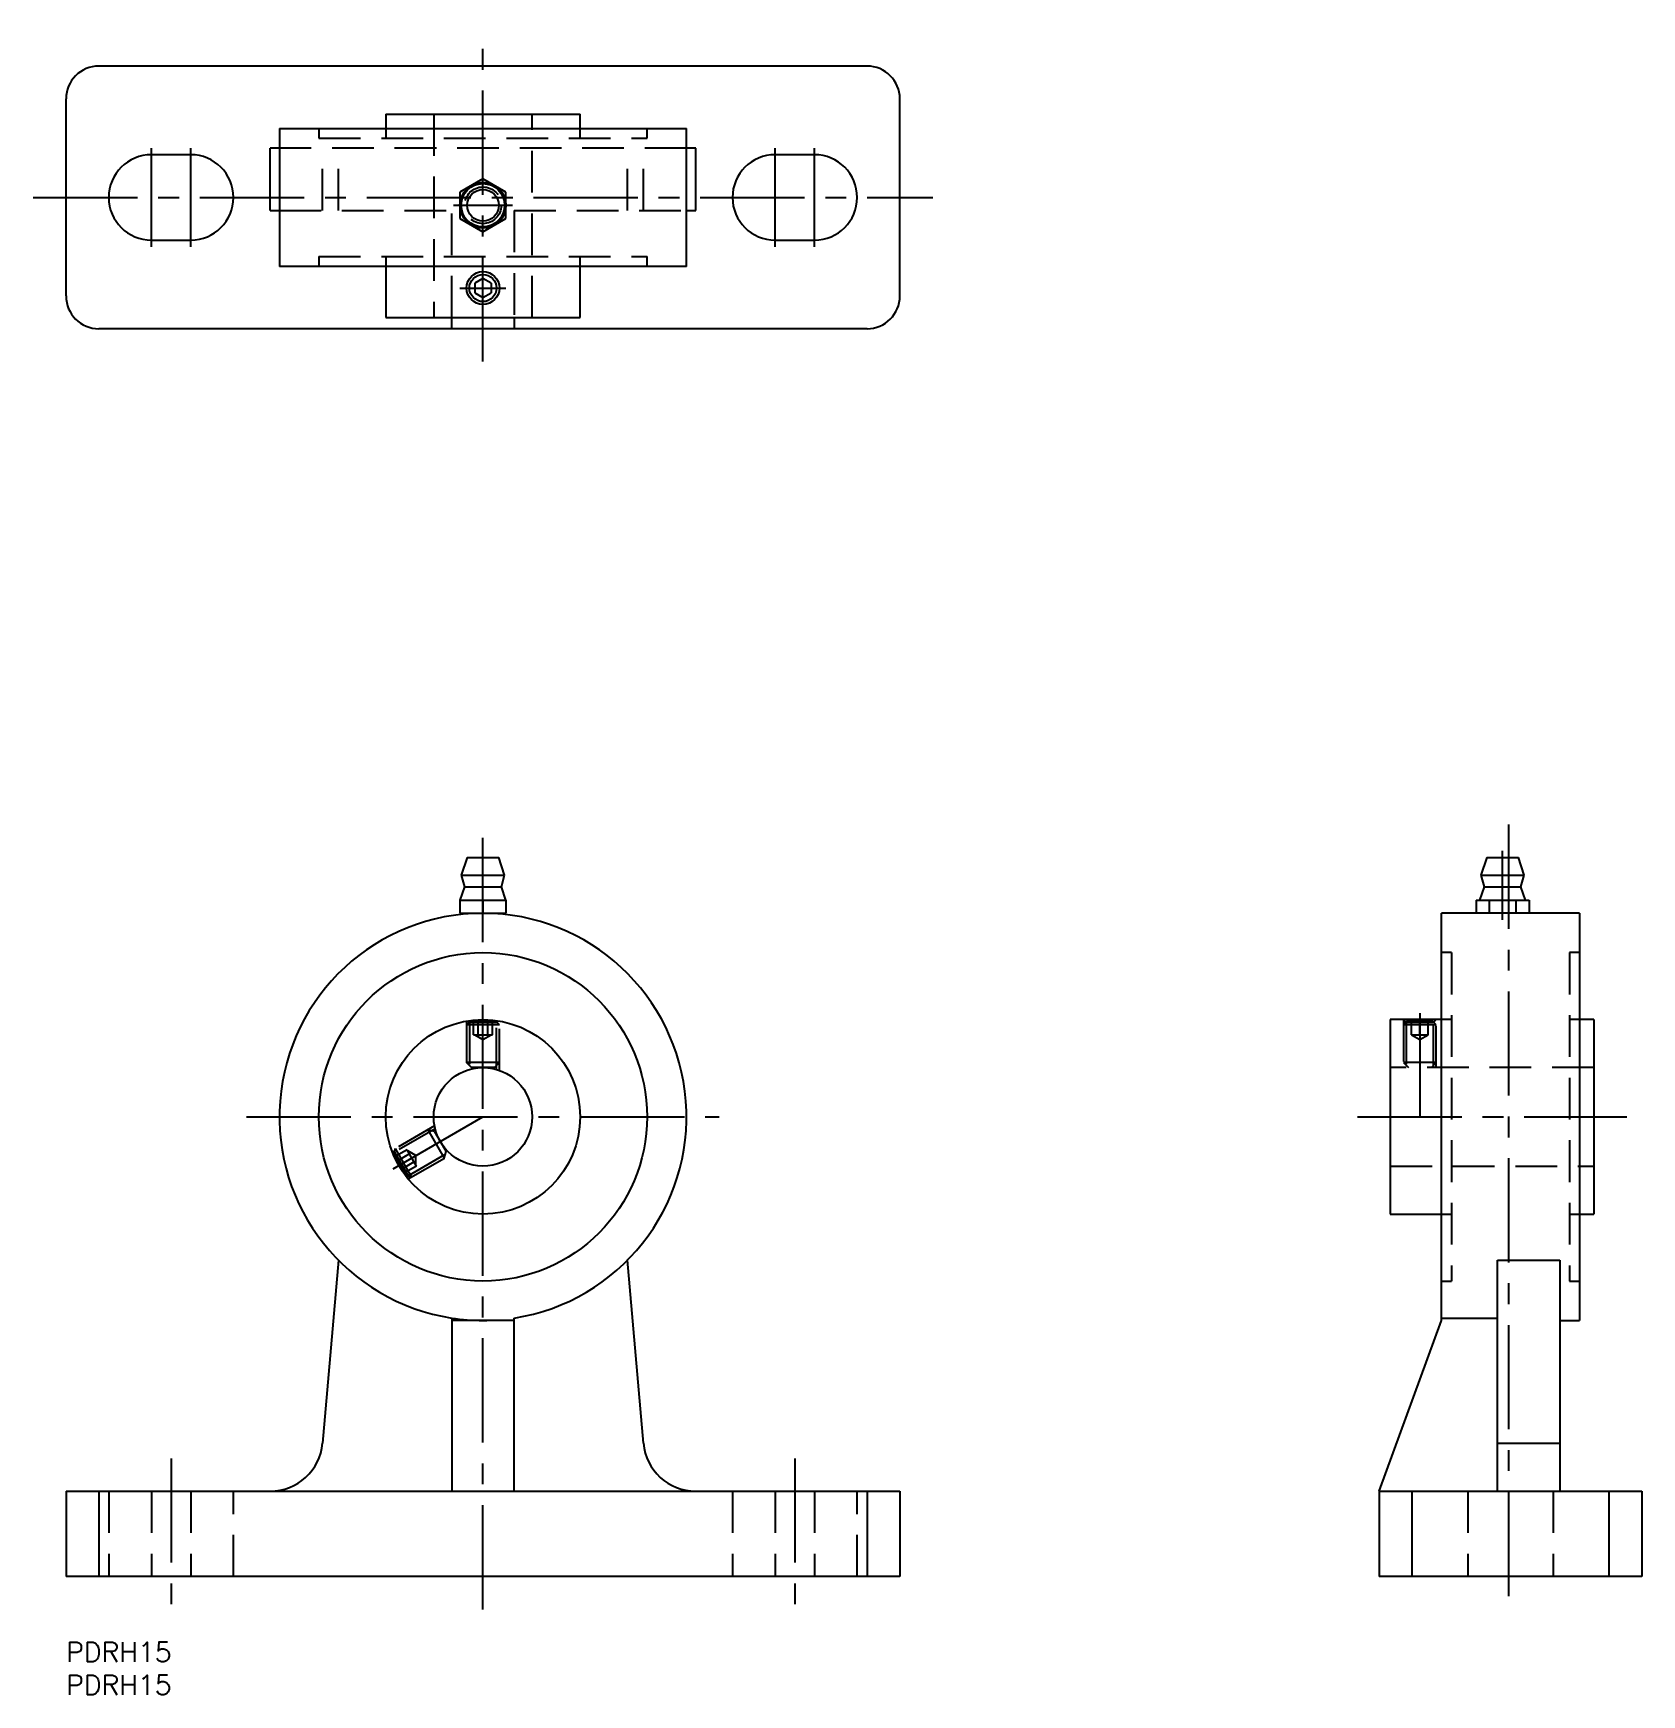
# Model space of a CAD drawing. Extents: x -5 to 240, y -8 to 245.
import ezdxf

# ---------------------------------------------------------------- set-up
doc = ezdxf.new("R2010")
doc.units = 0
doc.header["$LTSCALE"] = 0.5
doc.linetypes.add('CENTER', pattern=[50.8, 31.75, -6.35, 6.35, -6.35])
doc.linetypes.add('DASHED', pattern=[19.05, 12.7, -6.35])
for name, color, linetype in [('MSM_CENTER', 1, 'CENTER'), ('MSM_CONTINUOUS', 7, 'CONTINUOUS'), ('MSM_DASHED', 4, 'DASHED'), ('MSM_NARROW', 5, 'CONTINUOUS'), ('MSM_PART_NUMBER', 7, 'CONTINUOUS')]:
    doc.layers.add(name, color=color, linetype=linetype)
doc.styles.get("Standard").update_dxf_attribs({"font": 'txt.shx', "height": 3, "bigfont": 'bigfont.shx'})

msp = doc.modelspace()

# ---------------------------------------------------------------- linework, layer by layer
at = {"layer": 'MSM_CENTER'}
for p, q in [((63.5, 195), (63.5, 245)), ((13, 212.5), (13, 227.5)), ((19, 212.5), (19, 227.5)), ((108, 212.5), (108, 227.5)), ((114, 212.5), (114, 227.5)), ((-5, 220), (132, 220)), ((59, 218.8), (68, 218.8)), ((60, 206.2), (67, 206.2)), ((63.5, 5), (63.5, 124.5)), ((219.7, 124.5), (219.7, 5)), ((218.8, 110), (218.8, 120.5)), ((206.2, 95.8), (206.2, 80)), ((27.5, 80), (99.5, 80)), ((49.82, 72.1), (63.5, 80)), ((196.7, 80), (237.7, 80)), ((16, 28), (16, 5)), ((111, 28), (111, 5))]:
    msp.add_line(p, q, dxfattribs=at)
at = {"layer": 'MSM_CONTINUOUS'}
for p, q in [((122, 240), (5, 240)), ((0, 205), (0, 235)), ((127, 205), (127, 235)), ((32.5, 230.5), (94.5, 230.5)), ((32.5, 230.5), (32.5, 209.5)), ((48.7, 232.7), (78.3, 232.7)), ((48.7, 232.7), (48.7, 230.5)), ((78.3, 230.5), (78.3, 232.7)), ((94.5, 209.5), (94.5, 230.5)), ((19, 226.5), (13, 226.5)), ((32.5, 227.5), (31.09, 227.5)), ((95.91, 227.5), (94.5, 227.5)), ((114, 226.5), (108, 226.5)), ((63.5, 222.84), (60, 220.82)), ((67, 220.82), (63.5, 222.84)), ((60, 220.82), (60, 216.78)), ((67, 216.78), (67, 220.82)), ((31.09, 218), (32.5, 218)), ((94.5, 218), (95.91, 218)), ((60, 216.78), (63.5, 214.76)), ((63.5, 214.76), (67, 216.78)), ((13, 213.5), (19, 213.5)), ((108, 213.5), (114, 213.5)), ((94.5, 209.5), (32.5, 209.5)), ((48.7, 209.5), (48.7, 201.7)), ((63.5, 207.64), (62.25, 206.92)), ((64.75, 206.92), (63.5, 207.64)), ((78.3, 201.7), (78.3, 209.5)), ((62.25, 206.92), (62.25, 205.48)), ((62.25, 205.48), (63.5, 204.76)), ((63.5, 204.76), (64.75, 205.48)), ((64.75, 206.92), (64.75, 205.48)), ((122, 200), (5, 200)), ((48.7, 201.7), (78.3, 201.7)), ((58.75, 200), (58.75, 201.7)), ((68.25, 201.7), (68.25, 200)), ((61.1, 119.5), (60.2, 116.8)), ((61.1, 119.5), (65.9, 119.5)), ((66.8, 116.8), (65.9, 119.5)), ((216.4, 119.5), (215.5, 116.8)), ((216.4, 119.5), (221.2, 119.5)), ((222.1, 116.8), (221.2, 119.5)), ((60.2, 116.8), (60.7, 115)), ((60.2, 116.8), (66.8, 116.8)), ((66.3, 115), (66.8, 116.8)), ((215.5, 116.8), (222.1, 116.8)), ((215.5, 116.8), (216, 115)), ((221.6, 115), (222.1, 116.8)), ((60.7, 115), (60, 113)), ((60.7, 115), (66.3, 115)), ((67, 113), (66.3, 115)), ((216, 115), (215.3, 113)), ((216, 115), (221.6, 115)), ((222.3, 113), (221.6, 115)), ((60, 113), (67, 113)), ((60, 113), (60, 111)), ((63.5, 113), (63.5, 111)), ((67, 113), (67, 111)), ((214.76, 113), (222.84, 113)), ((214.76, 113), (214.76, 111)), ((216.78, 113), (216.78, 111)), ((220.82, 113), (220.82, 111)), ((222.84, 113), (222.84, 111)), ((60, 111), (67, 111)), ((209.5, 49), (209.5, 111)), ((230.5, 111), (209.5, 111)), ((230.5, 111), (230.5, 49)), ((209.5, 94.8), (201.7, 94.8)), ((201.7, 94.8), (201.7, 65.2)), ((232.7, 94.8), (230.5, 94.8)), ((232.7, 94.8), (232.7, 65.2)), ((201.7, 65.2), (209.5, 65.2)), ((230.5, 65.2), (232.7, 65.2)), ((41.5, 58.16), (39.06, 30.3)), ((87.94, 30.3), (85.5, 58.16)), ((218, 23), (218, 58.16)), ((218, 58.16), (227.5, 58.16)), ((227.5, 58.16), (227.5, 23)), ((58.75, 49.37), (58.75, 23)), ((68.25, 49), (58.75, 49)), ((68.25, 23), (68.25, 49.37)), ((200, 23), (209.5, 49)), ((209.5, 49.37), (218, 49.37)), ((227.5, 49), (230.5, 49)), ((0, 23), (127, 23)), ((0, 23), (0, 10)), ((127, 23), (127, 10)), ((200, 23), (240, 23)), ((200, 23), (200, 10)), ((240, 23), (240, 10)), ((127, 10), (0, 10)), ((240, 10), (200, 10))]:
    msp.add_line(p, q, dxfattribs=at)
for centre, radius in [((63.5, 218.8), 3.5), ((63.5, 218.8), 3.3), ((63.5, 218.8), 2.4), ((63.5, 206.2), 2.5), ((63.5, 80), 25), ((63.5, 80), 14.8), ((63.5, 80), 7.5)]:
    msp.add_circle(centre, radius, dxfattribs=at)
for centre, radius, start, end in [((5, 235), 5, 90, 180), ((122, 235), 5, 0, 90), ((13, 220), 6.5, 90, 270), ((19, 220), 6.5, 270, 90), ((108, 220), 6.5, 90, 270), ((114, 220), 6.5, 270, 90), ((5, 205), 5, 180, 270), ((122, 205), 5, 270, 0), ((63.5, 80), 31, 278.8139, 261.1861), ((31.09, 31), 8, 270, 355), ((95.91, 31), 8, 185, 270)]:
    msp.add_arc(centre, radius, start, end, dxfattribs=at)
at = {"layer": 'MSM_DASHED'}
for p, q in [((38.5, 230.5), (38.5, 229)), ((48.7, 230.5), (48.7, 229)), ((56, 232.7), (56, 201.7)), ((71, 201.7), (71, 232.7)), ((78.3, 229), (78.3, 230.5)), ((88.5, 229), (88.5, 230.5)), ((38.5, 229), (88.5, 229)), ((94.5, 227.5), (32.5, 227.5)), ((39.06, 218), (39.06, 227.5)), ((41.5, 218), (41.5, 227.5)), ((85.5, 218), (85.5, 227.5)), ((87.94, 218), (87.94, 227.5)), ((32.5, 218), (58.75, 218)), ((58.75, 201.7), (58.75, 218)), ((68.25, 218), (94.5, 218)), ((68.25, 218), (68.25, 201.7)), ((38.5, 211), (88.5, 211)), ((38.5, 211), (38.5, 209.5)), ((48.7, 211), (48.7, 209.5)), ((78.3, 209.5), (78.3, 211)), ((88.5, 209.5), (88.5, 211)), ((211, 105), (209.5, 105)), ((211, 105), (211, 55)), ((230.5, 105), (229, 105)), ((229, 105), (229, 55)), ((61, 94.59), (61, 87.07)), ((61.49, 94.5), (61, 94.01)), ((66, 94.01), (61, 94.01)), ((61.19, 94.61), (61.43, 94.37)), ((61.43, 94.37), (61.43, 87.21)), ((65.57, 94.37), (61.43, 94.37)), ((65.51, 94.5), (61.49, 94.5)), ((62.06, 92.5), (62.06, 94.5)), ((62.78, 92.5), (62.78, 94.5)), ((64.22, 92.5), (64.22, 94.5)), ((64.94, 92.5), (64.94, 94.5)), ((66, 94.01), (65.51, 94.5)), ((65.57, 94.37), (65.81, 94.61)), ((65.57, 87.21), (65.57, 94.37)), ((66, 87.07), (66, 94.59)), ((203.7, 94.8), (203.7, 87.5)), ((203.7, 94.8), (204.13, 94.37)), ((204.19, 94.5), (203.7, 94.01)), ((208.7, 94.01), (203.7, 94.01)), ((204.13, 94.37), (204.13, 87.5)), ((208.27, 94.37), (204.13, 94.37)), ((208.21, 94.5), (204.19, 94.5)), ((204.95, 92.5), (204.95, 94.5)), ((206.2, 92.5), (206.2, 94.5)), ((207.45, 92.5), (207.45, 94.5)), ((208.7, 94.01), (208.21, 94.5)), ((208.27, 94.37), (208.7, 94.8)), ((208.27, 87.5), (208.27, 94.37)), ((208.7, 87.5), (208.7, 94.8)), ((211, 94.8), (209.5, 94.8)), ((230.5, 94.8), (229, 94.8)), ((62.06, 92.5), (64.94, 92.5)), ((62.25, 92.5), (63.5, 91.78)), ((63.5, 91.78), (64.75, 92.5)), ((204.95, 92.5), (207.45, 92.5)), ((204.95, 92.5), (206.2, 91.78)), ((206.2, 91.78), (207.45, 92.5)), ((66, 88.25), (61, 88.25)), ((61, 88.25), (61.75, 87.5)), ((65.25, 87.5), (61.75, 87.5)), ((65.25, 87.5), (66, 88.25)), ((232.7, 87.5), (201.7, 87.5)), ((208.7, 88.25), (203.7, 88.25)), ((203.7, 88.25), (204.45, 87.5)), ((207.95, 87.5), (208.7, 88.25)), ((56.13, 78.63), (49.62, 74.87)), ((56.22, 78.18), (50.02, 74.61)), ((55.11, 78.04), (57.61, 73.71)), ((56.13, 77.77), (55.11, 78.04)), ((56.13, 77.77), (57.88, 74.73)), ((50.02, 74.61), (49.69, 74.7)), ((50.12, 75.16), (49.94, 74.49)), ((49.94, 74.49), (51.95, 71.01)), ((50.02, 74.61), (52.09, 71.03)), ((50.12, 75.16), (52.62, 70.83)), ((51.95, 75), (50.22, 74)), ((52.31, 74.37), (50.58, 73.37)), ((53.4, 72.5), (51.95, 75)), ((53.3, 74.11), (52.05, 74.83)), ((52.09, 71.03), (58.29, 74.6)), ((52.12, 70.54), (58.63, 74.3)), ((53.3, 72.67), (53.3, 74.11)), ((57.61, 73.71), (57.88, 74.73)), ((53.04, 73.13), (51.3, 72.13)), ((53.4, 72.5), (51.66, 71.5)), ((51.95, 71.01), (52.62, 70.83)), ((52, 70.69), (52.09, 71.03)), ((201.7, 72.5), (232.7, 72.5)), ((209.5, 65.2), (211, 65.2)), ((229, 65.2), (230.5, 65.2)), ((209.5, 55), (211, 55)), ((229, 55), (230.5, 55)), ((6.5, 23), (6.5, 10)), ((13, 23), (13, 10)), ((19, 23), (19, 10)), ((25.5, 10), (25.5, 23)), ((101.5, 23), (101.5, 10)), ((108, 23), (108, 10)), ((114, 23), (114, 10)), ((120.5, 10), (120.5, 23)), ((213.5, 23), (213.5, 10)), ((226.5, 23), (226.5, 10))]:
    msp.add_line(p, q, dxfattribs=at)
msp.add_circle((63.5, 218.8), 2.8, dxfattribs=at)
msp.add_arc((63.5, 80), 31, 261.1861, 278.8139, dxfattribs=at)
at = {"layer": 'MSM_NARROW'}
for p, q in [((31.09, 218), (31.09, 227.5)), ((95.91, 218), (95.91, 227.5)), ((218, 30.3), (227.5, 30.3)), ((5, 23), (5, 10)), ((122, 23), (122, 10)), ((205, 23), (205, 10)), ((235, 23), (235, 10))]:
    msp.add_line(p, q, dxfattribs=at)
msp.add_circle((63.5, 206.2), 2.07, dxfattribs=at)

# ---------------------------------------------------------------- texts
at = {"layer": 'MSM_PART_NUMBER'}
for p in [(0, -3), (0, -8)]:
    msp.add_text('PDRH15', height=3, dxfattribs=at).set_placement(p)

doc.saveas('drawing.dxf')
